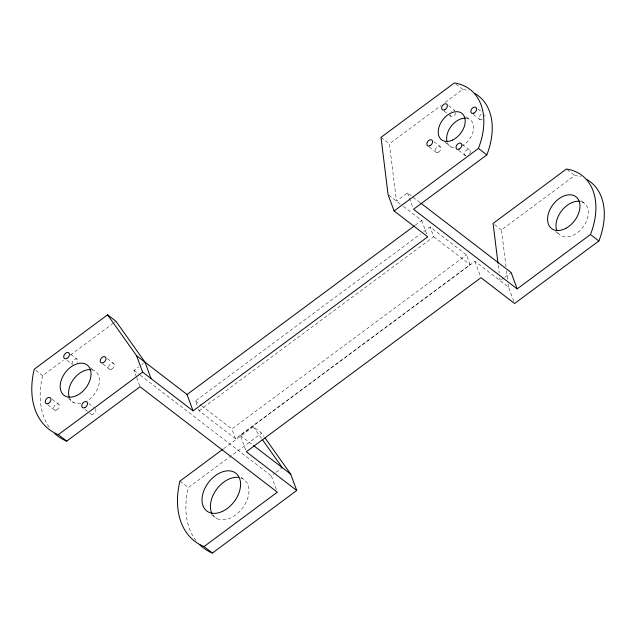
<?xml version="1.0" encoding="UTF-8"?>
<svg xmlns="http://www.w3.org/2000/svg" width="636" height="636" viewBox="0 0 636 636"><rect width="100%" height="100%" fill="white"/><g stroke="black" fill="none" stroke-linecap="round" stroke-linejoin="round"><path stroke-width="0.48" stroke-dasharray="3.18 2.39" d="M49.163 427.114A86.631 58.194 -52.5 0 1 42.636 375.669L63.362 360.302M70.532 354.975L113.574 323.048M114.369 322.46L115.967 321.275M420.046 202.558L407.477 192.907L396.482 201.071L389.415 143.808L441.225 105.377M445.208 102.428L462.738 89.414A69.149 46.444 -52.5 0 1 468.764 90.813M136.374 376.743L134.029 370.375L138.743 366.877M141.884 364.547L143.458 363.379M415.308 225.176L421.7 220.438L401.205 204.697M197.104 405.418L195.459 400.95L420.523 233.992M423.719 231.631L430.103 226.893L466.522 254.869L470.139 264.687L235.495 438.745L199.068 410.769L198.416 408.988M199.068 410.769L433.712 236.711L430.103 226.893M235.495 438.745L231.878 428.926L466.522 254.869M506.033 266.77L501.486 229.89L574.809 175.496A69.149 46.444 -52.5 0 1 580.835 176.895M245.639 449.93L240.289 435.382L474.925 261.324L508.546 287.146L513.904 301.695M223.761 448.603L253.247 426.724L261.65 433.18L263.932 436.391M195.991 540.568A86.631 58.194 -52.5 0 1 188.328 487.573L261.65 433.18M504.07 277.781L500.142 280.691L499.785 277.781M504.857 277.193L511.145 272.534M276.326 489.458L271.31 475.823L275.237 472.906M276.024 472.325L281.525 468.247M455.861 84.135L462.738 89.414M567.169 169.629L574.809 175.496M477.93 109.018L481.754 111.952M473.311 114.424L480.188 119.703M581.177 200.801L584.993 203.735M466.013 116.682L469.066 119.027M448.714 105.703L454.82 110.394A3.578 2.401 -52.5 0 0 451.306 111.546M444.087 111.101L448.674 114.623M449.437 115.211L450.964 116.38M462.396 144.388L469.273 149.675M458.54 150.382L465.417 155.661M445.057 142.329L451.17 147.027M555.562 231.552L559.378 234.485M433.935 141.653L440.048 146.352M429.316 147.059L436.193 152.338M381.012 137.352L389.415 143.808M494.609 224.611L501.486 229.89M388.842 195.196L400.418 204.092M433.712 236.711L470.139 264.687M195.459 400.95L200.881 405.116M201.66 405.712L231.878 428.926M240.289 435.382L252.738 444.946M134.029 370.375L139.523 374.588M140.302 375.192L271.31 475.823M107.325 358.561L113.439 363.251M102.706 363.959L109.583 369.238M241.036 477.413L242.562 478.59M90.487 367.743L94.303 370.677M70.795 354.403L76.908 359.101M66.939 360.397L72.289 364.5M88.857 403.502L94.208 407.612M35.759 370.39L42.636 375.669M179.924 481.118L188.328 487.573M85.001 409.489L88.825 412.43M89.589 413.01L91.115 414.187M68.37 398.502L73.72 402.612M211.486 514.405L216.836 518.507M52.335 399.352L58.448 404.051M47.708 404.75L54.585 410.037M253.247 426.724L261.793 438.768M474.925 261.324L480.617 276.779M421.7 220.438L426.716 234.072M407.477 192.907L412.836 207.455M136.708 377.649L140.047 386.744M506.51 270.65L507.592 279.387M508.188 284.236L508.546 287.146M498.227 265.164L499.188 272.931M466.148 118.193A16.687 11.21 -52.5 0 1 473.478 129.672A16.687 11.21 -52.5 0 1 462.348 145.787M454.088 147.87A16.687 11.21 -52.5 0 1 447.307 142.607M95.464 408.59A3.578 2.401 -52.5 0 1 93.945 413.646A3.578 2.401 -52.5 0 1 90.153 412.526M581.988 201.898A20.026 13.451 -52.5 0 1 582.123 228.221A20.026 13.451 -52.5 0 1 557.247 231.599M91.854 369.834A19.072 12.815 -52.5 0 1 99.097 383.882A19.072 12.815 -52.5 0 1 85.669 401.714M80.852 403.423A19.072 12.815 -52.5 0 1 69.69 398.351M72.234 364.134A3.578 2.401 -52.5 0 1 75.199 359.046A3.578 2.401 -52.5 0 1 77.56 362.393M240.996 477.93A23.842 16.019 -52.5 0 1 241.887 508.959A23.842 16.019 -52.5 0 1 212.098 513.785M455.726 112.85A3.578 2.401 -52.5 0 1 452.673 116.436A3.578 2.401 -52.5 0 1 450.002 114.726M466.037 155.844A3.578 2.401 -52.5 0 1 464.884 152.099A3.578 2.401 -52.5 0 1 469.082 149.587A3.578 2.401 -52.5 0 1 469.503 153.769M484.863 114.671A3.578 2.401 -52.5 0 1 484.95 116.173M482.279 119.608A3.578 2.401 -52.5 0 1 479.226 118.042A3.578 2.401 -52.5 0 1 481.953 113.812M56.676 409.942A3.578 2.401 -52.5 0 0 58.933 404.44A3.578 2.401 -52.5 0 0 53.933 406.746A3.578 2.401 -52.5 0 0 56.676 409.942M111.674 369.142A3.578 2.401 -52.5 0 0 113.931 363.641A3.578 2.401 -52.5 0 0 108.923 365.954A3.578 2.401 -52.5 0 0 111.674 369.142M438.284 152.243A3.578 2.401 -52.5 0 0 440.541 146.741A3.578 2.401 -52.5 0 0 435.541 149.055A3.578 2.401 -52.5 0 0 438.284 152.243"/><path stroke-width="0.95" d="M151.05 378.579L145.024 362.218L115.967 321.275L107.556 314.82L34.233 369.214A86.631 58.194 -52.5 0 0 58.321 434.674L66.724 441.138L140.047 386.744L277.336 492.192L204.005 546.586L212.416 553.042L296.734 490.483L290.716 474.122L265.069 437.997M58.321 434.674L142.647 372.124L136.621 355.763L107.556 314.82M394.097 210.977L478.423 148.427A69.149 46.444 -52.5 0 0 454.335 82.958L381.012 137.352L388.079 194.608L394.097 210.977L427.718 236.799L193.074 410.864L142.647 372.124M475.124 93.659A69.149 46.444 -52.5 0 1 486.826 154.882L413.503 209.276L517.163 288.903L590.486 234.509A69.149 46.444 -52.5 0 0 566.406 169.041L493.075 223.435L497.988 263.225M193.074 410.864L187.056 394.495L414.513 225.764M222.958 449.191L179.924 481.118A86.631 58.194 -52.5 0 0 204.005 546.586M586.336 179.257A69.149 46.444 -52.5 0 1 598.897 240.965L514.572 303.515L480.951 277.694L246.307 451.751L296.734 490.483M478.423 148.427L486.826 154.882M590.486 234.509L598.897 240.965M420.833 203.162L511.145 272.534L517.163 288.903M136.621 355.763L187.056 394.495M253.518 445.55L290.716 474.122M262.366 439.571L282.312 467.667M447.06 141.844A16.687 11.21 -52.5 0 1 451.258 126.159A16.687 11.21 -52.5 0 1 465.345 118.137M212.416 553.042A86.631 58.194 -52.5 0 1 199.791 544.821M556.866 230.741A20.026 13.451 -52.5 0 1 561.834 210.5A20.026 13.451 -52.5 0 1 580.215 201.413M66.724 441.138A86.631 58.194 -52.5 0 1 54.791 433.561M69.348 397.524A19.072 12.815 -52.5 0 1 73.951 378.714A19.072 12.815 -52.5 0 1 90.972 369.691M212.098 513.785A23.842 16.019 -52.5 0 1 216.375 489.633A23.842 16.019 -52.5 0 1 238.405 477.366M452.538 140.063A16.687 11.21 -52.5 0 0 462.976 114.369A16.687 11.21 -52.5 0 0 439.627 125.284A16.687 11.21 -52.5 0 0 452.538 140.063M565.984 228.237A20.026 13.451 -52.5 0 0 576.59 197.279A20.026 13.451 -52.5 0 0 548.773 212.448A20.026 13.451 -52.5 0 0 565.984 228.237M84.803 407.636A3.578 2.401 -52.5 0 0 87.06 402.135A3.578 2.401 -52.5 0 0 82.06 404.44A3.578 2.401 -52.5 0 0 84.803 407.636M103.263 362.687A3.578 2.401 -52.5 0 0 105.528 357.186A3.578 2.401 -52.5 0 0 100.52 359.499A3.578 2.401 -52.5 0 0 103.263 362.687M48.272 403.486A3.578 2.401 -52.5 0 0 50.53 397.977A3.578 2.401 -52.5 0 0 45.53 400.29A3.578 2.401 -52.5 0 0 48.272 403.486M222.369 511.423A23.842 16.019 -52.5 0 0 237.443 474.726A23.842 16.019 -52.5 0 0 204.077 490.133A23.842 16.019 -52.5 0 0 222.369 511.423M76.463 395.648A19.072 12.815 -52.5 0 0 88.523 366.288A19.072 12.815 -52.5 0 0 61.827 378.627A19.072 12.815 -52.5 0 0 76.463 395.648M444.651 109.829A3.578 2.401 -52.5 0 0 446.909 104.328A3.578 2.401 -52.5 0 0 441.909 106.641A3.578 2.401 -52.5 0 0 444.651 109.829M66.732 358.537A3.578 2.401 -52.5 0 0 68.998 353.036A3.578 2.401 -52.5 0 0 63.99 355.349A3.578 2.401 -52.5 0 0 66.732 358.537M429.88 145.787A3.578 2.401 -52.5 0 0 432.138 140.286A3.578 2.401 -52.5 0 0 427.13 142.599A3.578 2.401 -52.5 0 0 429.88 145.787M473.876 113.152A3.578 2.401 -52.5 0 0 476.133 107.651A3.578 2.401 -52.5 0 0 471.125 109.956A3.578 2.401 -52.5 0 0 473.876 113.152M459.097 149.11A3.578 2.401 -52.5 0 0 461.362 143.609A3.578 2.401 -52.5 0 0 456.354 145.914A3.578 2.401 -52.5 0 0 459.097 149.11"/></g></svg>
